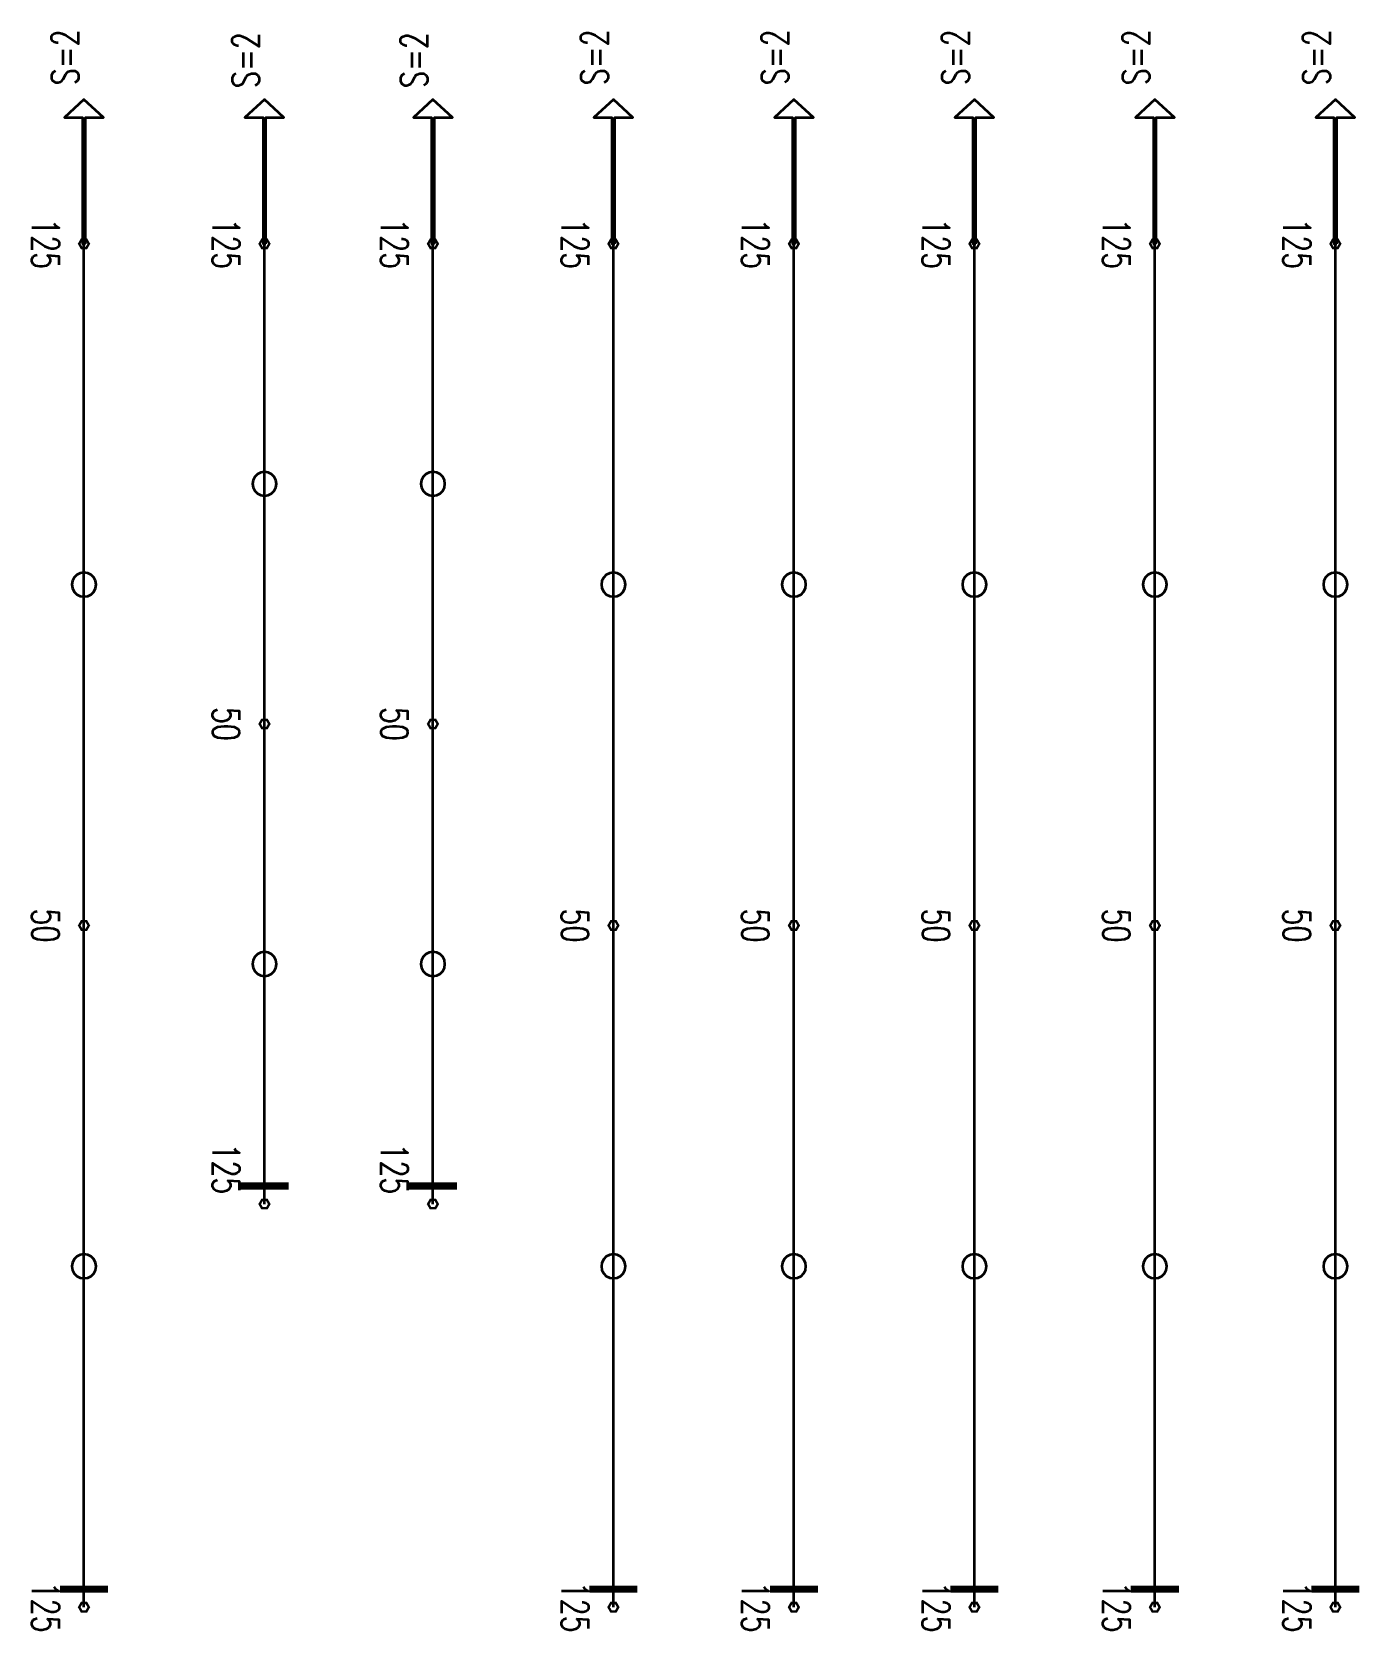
# Model space of a CAD drawing. Header units: millimetres. Extents: x 118516 to 588795, y -24154 to 50684.
# Drawn here: x 521368 to 532430, y 27610 to 40890 of the extents above; entities that cross this region are included whole.
import ezdxf

# ---------------------------------------------------------------- set-up
doc = ezdxf.new("R2010")
doc.units = ezdxf.units.MM
doc.layers.add('Current plane_Column', color=7, linetype='Continuous', true_color=0x4b00ff)
doc.layers.add('NDC_S-TENDON', color=6, linetype='Continuous', lineweight=35)
doc.layers.add('NDC_S_ANNO', color=7, linetype='Continuous', lineweight=20)
doc.styles.add('NDC_ANNO', font='', dxfattribs={"width": 0.8})
doc.styles.get('NDC_ANNO').set_extended_font_data('Dotum')

# ---------------------------------------------------------------- blocks, each defined once
blk = doc.blocks.new('HTB TDY')
at = {"layer": 'NDC_S-TENDON', "linetype": 'Continuous'}
for points, elevation in [([(13062, 29630), (13062, 30680), (13212, 30680), (13050, 30830), (12888, 30680), (13038, 30680), (13038, 29630)], 3575), ([(14562, 29630), (14562, 30680), (14712, 30680), (14550, 30830), (14388, 30680), (14538, 30680), (14538, 29630)], 3575), ([(15962, 29630), (15962, 30680), (16112, 30680), (15950, 30830), (15788, 30680), (15938, 30680), (15938, 29630)], 3575), ([(17462, 29630), (17462, 30680), (17612, 30680), (17450, 30830), (17288, 30680), (17438, 30680), (17438, 29630)], 3575), ([(18962, 29630), (18962, 30680), (19112, 30680), (18950, 30830), (18788, 30680), (18938, 30680), (18938, 29630)], 3575), ([(20462, 29630), (20462, 30680), (20612, 30680), (20450, 30830), (20288, 30680), (20438, 30680), (20438, 29630)], 3575), ([(21962, 29630), (21962, 30680), (22112, 30680), (21950, 30830), (21788, 30680), (21938, 30680), (21938, 29630)], 3575), ([(23462, 29630), (23462, 30680), (23612, 30680), (23450, 30830), (23288, 30680), (23438, 30680), (23438, 29630)], 3575), ([(14550, 27535), (14581, 27540), (14609, 27554), (14631, 27576), (14645, 27604), (14650, 27635), (14645, 27666), (14631, 27694), (14609, 27716), (14581, 27730), (14550, 27735), (14519, 27730), (14491, 27716), (14469, 27694), (14455, 27666), (14450, 27635), (14455, 27604), (14469, 27576), (14491, 27554), (14519, 27540), (14550, 27535)], 3532), ([(15950, 27535), (15981, 27540), (16009, 27554), (16031, 27576), (16045, 27604), (16050, 27635), (16045, 27666), (16031, 27694), (16009, 27716), (15981, 27730), (15950, 27735), (15919, 27730), (15891, 27716), (15869, 27694), (15855, 27666), (15850, 27635), (15855, 27604), (15869, 27576), (15891, 27554), (15919, 27540), (15950, 27535)], 3532), ([(13050, 26698), (13081, 26702), (13109, 26717), (13131, 26739), (13145, 26767), (13150, 26798), (13145, 26829), (13131, 26856), (13109, 26879), (13081, 26893), (13050, 26898), (13019, 26893), (12991, 26879), (12969, 26856), (12955, 26829), (12950, 26798), (12955, 26767), (12969, 26739), (12991, 26717), (13019, 26702), (13050, 26698)], 3532), ([(17450, 26698), (17481, 26702), (17509, 26717), (17531, 26739), (17545, 26767), (17550, 26798), (17545, 26829), (17531, 26856), (17509, 26879), (17481, 26893), (17450, 26898), (17419, 26893), (17391, 26879), (17369, 26856), (17355, 26829), (17350, 26798), (17355, 26767), (17369, 26739), (17391, 26717), (17419, 26702), (17450, 26698)], 3532), ([(18950, 26698), (18981, 26702), (19009, 26717), (19031, 26739), (19045, 26767), (19050, 26798), (19045, 26829), (19031, 26856), (19009, 26879), (18981, 26893), (18950, 26898), (18919, 26893), (18891, 26879), (18869, 26856), (18855, 26829), (18850, 26798), (18855, 26767), (18869, 26739), (18891, 26717), (18919, 26702), (18950, 26698)], 3532), ([(20450, 26698), (20481, 26702), (20509, 26717), (20531, 26739), (20545, 26767), (20550, 26798), (20545, 26829), (20531, 26856), (20509, 26879), (20481, 26893), (20450, 26898), (20419, 26893), (20391, 26879), (20369, 26856), (20355, 26829), (20350, 26798), (20355, 26767), (20369, 26739), (20391, 26717), (20419, 26702), (20450, 26698)], 3532), ([(21950, 26698), (21981, 26702), (22009, 26717), (22031, 26739), (22045, 26767), (22050, 26798), (22045, 26829), (22031, 26856), (22009, 26879), (21981, 26893), (21950, 26898), (21919, 26893), (21891, 26879), (21869, 26856), (21855, 26829), (21850, 26798), (21855, 26767), (21869, 26739), (21891, 26717), (21919, 26702), (21950, 26698)], 3532), ([(23450, 26698), (23481, 26702), (23509, 26717), (23531, 26739), (23545, 26767), (23550, 26798), (23545, 26829), (23531, 26856), (23509, 26879), (23481, 26893), (23450, 26898), (23419, 26893), (23391, 26879), (23369, 26856), (23355, 26829), (23350, 26798), (23355, 26767), (23369, 26739), (23391, 26717), (23419, 26702), (23450, 26698)], 3532), ([(14550, 23545), (14581, 23550), (14609, 23564), (14631, 23586), (14645, 23614), (14650, 23645), (14645, 23676), (14631, 23704), (14609, 23726), (14581, 23740), (14550, 23745), (14519, 23740), (14491, 23726), (14469, 23704), (14455, 23676), (14450, 23645), (14455, 23614), (14469, 23586), (14491, 23564), (14519, 23550), (14550, 23545)], 3532), ([(15950, 23545), (15981, 23550), (16009, 23564), (16031, 23586), (16045, 23614), (16050, 23645), (16045, 23676), (16031, 23704), (16009, 23726), (15981, 23740), (15950, 23745), (15919, 23740), (15891, 23726), (15869, 23704), (15855, 23676), (15850, 23645), (15855, 23614), (15869, 23586), (15891, 23564), (15919, 23550), (15950, 23545)], 3532), ([(13050, 21033), (13081, 21037), (13109, 21052), (13131, 21074), (13145, 21102), (13150, 21133), (13145, 21163), (13131, 21191), (13109, 21213), (13081, 21228), (13050, 21233), (13019, 21228), (12991, 21213), (12969, 21191), (12955, 21163), (12950, 21133), (12955, 21102), (12969, 21074), (12991, 21052), (13019, 21037), (13050, 21033)], 3532), ([(17450, 21033), (17481, 21037), (17509, 21052), (17531, 21074), (17545, 21102), (17550, 21133), (17545, 21163), (17531, 21191), (17509, 21213), (17481, 21228), (17450, 21233), (17419, 21228), (17391, 21213), (17369, 21191), (17355, 21163), (17350, 21133), (17355, 21102), (17369, 21074), (17391, 21052), (17419, 21037), (17450, 21033)], 3532), ([(18950, 21033), (18981, 21037), (19009, 21052), (19031, 21074), (19045, 21102), (19050, 21133), (19045, 21163), (19031, 21191), (19009, 21213), (18981, 21228), (18950, 21233), (18919, 21228), (18891, 21213), (18869, 21191), (18855, 21163), (18850, 21133), (18855, 21102), (18869, 21074), (18891, 21052), (18919, 21037), (18950, 21033)], 3532), ([(20450, 21033), (20481, 21037), (20509, 21052), (20531, 21074), (20545, 21102), (20550, 21133), (20545, 21163), (20531, 21191), (20509, 21213), (20481, 21228), (20450, 21233), (20419, 21228), (20391, 21213), (20369, 21191), (20355, 21163), (20350, 21133), (20355, 21102), (20369, 21074), (20391, 21052), (20419, 21037), (20450, 21033)], 3532), ([(21950, 21033), (21981, 21037), (22009, 21052), (22031, 21074), (22045, 21102), (22050, 21133), (22045, 21163), (22031, 21191), (22009, 21213), (21981, 21228), (21950, 21233), (21919, 21228), (21891, 21213), (21869, 21191), (21855, 21163), (21850, 21133), (21855, 21102), (21869, 21074), (21891, 21052), (21919, 21037), (21950, 21033)], 3532), ([(23450, 21033), (23481, 21037), (23509, 21052), (23531, 21074), (23545, 21102), (23550, 21133), (23545, 21163), (23531, 21191), (23509, 21213), (23481, 21228), (23450, 21233), (23419, 21228), (23391, 21213), (23369, 21191), (23355, 21163), (23350, 21133), (23355, 21102), (23369, 21074), (23391, 21052), (23419, 21037), (23450, 21033)], 3532)]:
    blk.add_lwpolyline(points, close=True, dxfattribs=dict(at, elevation=elevation))
for points, elevation in [([(13090, 29630, 20, 20, 0), (13070, 29665, 20, 20, 0), (13030, 29665, 20, 20, 0), (13010, 29630, 20, 20, 0), (13030, 29595, 20, 20, 0), (13070, 29595, 20, 20, 0)], 3575), ([(13090, 29630, 20, 20, 0), (13070, 29665, 20, 20, 0), (13030, 29665, 20, 20, 0), (13010, 29630, 20, 20, 0), (13030, 29595, 20, 20, 0), (13070, 29595, 20, 20, 0)], 3575), ([(14590, 29630, 20, 20, 0), (14570, 29665, 20, 20, 0), (14530, 29665, 20, 20, 0), (14510, 29630, 20, 20, 0), (14530, 29595, 20, 20, 0), (14570, 29595, 20, 20, 0)], 3575), ([(14590, 29630, 20, 20, 0), (14570, 29665, 20, 20, 0), (14530, 29665, 20, 20, 0), (14510, 29630, 20, 20, 0), (14530, 29595, 20, 20, 0), (14570, 29595, 20, 20, 0)], 3575), ([(15990, 29630, 20, 20, 0), (15970, 29665, 20, 20, 0), (15930, 29665, 20, 20, 0), (15910, 29630, 20, 20, 0), (15930, 29595, 20, 20, 0), (15970, 29595, 20, 20, 0)], 3575), ([(15990, 29630, 20, 20, 0), (15970, 29665, 20, 20, 0), (15930, 29665, 20, 20, 0), (15910, 29630, 20, 20, 0), (15930, 29595, 20, 20, 0), (15970, 29595, 20, 20, 0)], 3575), ([(17490, 29630, 20, 20, 0), (17470, 29665, 20, 20, 0), (17430, 29665, 20, 20, 0), (17410, 29630, 20, 20, 0), (17430, 29595, 20, 20, 0), (17470, 29595, 20, 20, 0)], 3575), ([(17490, 29630, 20, 20, 0), (17470, 29665, 20, 20, 0), (17430, 29665, 20, 20, 0), (17410, 29630, 20, 20, 0), (17430, 29595, 20, 20, 0), (17470, 29595, 20, 20, 0)], 3575), ([(18990, 29630, 20, 20, 0), (18970, 29665, 20, 20, 0), (18930, 29665, 20, 20, 0), (18910, 29630, 20, 20, 0), (18930, 29595, 20, 20, 0), (18970, 29595, 20, 20, 0)], 3575), ([(18990, 29630, 20, 20, 0), (18970, 29665, 20, 20, 0), (18930, 29665, 20, 20, 0), (18910, 29630, 20, 20, 0), (18930, 29595, 20, 20, 0), (18970, 29595, 20, 20, 0)], 3575), ([(20490, 29630, 20, 20, 0), (20470, 29665, 20, 20, 0), (20430, 29665, 20, 20, 0), (20410, 29630, 20, 20, 0), (20430, 29595, 20, 20, 0), (20470, 29595, 20, 20, 0)], 3575), ([(20490, 29630, 20, 20, 0), (20470, 29665, 20, 20, 0), (20430, 29665, 20, 20, 0), (20410, 29630, 20, 20, 0), (20430, 29595, 20, 20, 0), (20470, 29595, 20, 20, 0)], 3575), ([(21990, 29630, 20, 20, 0), (21970, 29665, 20, 20, 0), (21930, 29665, 20, 20, 0), (21910, 29630, 20, 20, 0), (21930, 29595, 20, 20, 0), (21970, 29595, 20, 20, 0)], 3575), ([(21990, 29630, 20, 20, 0), (21970, 29665, 20, 20, 0), (21930, 29665, 20, 20, 0), (21910, 29630, 20, 20, 0), (21930, 29595, 20, 20, 0), (21970, 29595, 20, 20, 0)], 3575), ([(23490, 29630, 20, 20, 0), (23470, 29665, 20, 20, 0), (23430, 29665, 20, 20, 0), (23410, 29630, 20, 20, 0), (23430, 29595, 20, 20, 0), (23470, 29595, 20, 20, 0)], 3575), ([(23490, 29630, 20, 20, 0), (23470, 29665, 20, 20, 0), (23430, 29665, 20, 20, 0), (23410, 29630, 20, 20, 0), (23430, 29595, 20, 20, 0), (23470, 29595, 20, 20, 0)], 3575), ([(14590, 25640, 20, 20, 0), (14570, 25675, 20, 20, 0), (14530, 25675, 20, 20, 0), (14510, 25640, 20, 20, 0), (14530, 25605, 20, 20, 0), (14570, 25605, 20, 20, 0)], 3500), ([(14590, 25640, 20, 20, 0), (14570, 25675, 20, 20, 0), (14530, 25675, 20, 20, 0), (14510, 25640, 20, 20, 0), (14530, 25605, 20, 20, 0), (14570, 25605, 20, 20, 0)], 3500), ([(15990, 25640, 20, 20, 0), (15970, 25675, 20, 20, 0), (15930, 25675, 20, 20, 0), (15910, 25640, 20, 20, 0), (15930, 25605, 20, 20, 0), (15970, 25605, 20, 20, 0)], 3500), ([(15990, 25640, 20, 20, 0), (15970, 25675, 20, 20, 0), (15930, 25675, 20, 20, 0), (15910, 25640, 20, 20, 0), (15930, 25605, 20, 20, 0), (15970, 25605, 20, 20, 0)], 3500), ([(13090, 23965, 20, 20, 0), (13070, 24000, 20, 20, 0), (13030, 24000, 20, 20, 0), (13010, 23965, 20, 20, 0), (13030, 23930, 20, 20, 0), (13070, 23930, 20, 20, 0)], 3500), ([(13090, 23965, 20, 20, 0), (13070, 24000, 20, 20, 0), (13030, 24000, 20, 20, 0), (13010, 23965, 20, 20, 0), (13030, 23930, 20, 20, 0), (13070, 23930, 20, 20, 0)], 3500), ([(17490, 23965, 20, 20, 0), (17470, 24000, 20, 20, 0), (17430, 24000, 20, 20, 0), (17410, 23965, 20, 20, 0), (17430, 23930, 20, 20, 0), (17470, 23930, 20, 20, 0)], 3500), ([(17490, 23965, 20, 20, 0), (17470, 24000, 20, 20, 0), (17430, 24000, 20, 20, 0), (17410, 23965, 20, 20, 0), (17430, 23930, 20, 20, 0), (17470, 23930, 20, 20, 0)], 3500), ([(18990, 23965, 20, 20, 0), (18970, 24000, 20, 20, 0), (18930, 24000, 20, 20, 0), (18910, 23965, 20, 20, 0), (18930, 23930, 20, 20, 0), (18970, 23930, 20, 20, 0)], 3500), ([(18990, 23965, 20, 20, 0), (18970, 24000, 20, 20, 0), (18930, 24000, 20, 20, 0), (18910, 23965, 20, 20, 0), (18930, 23930, 20, 20, 0), (18970, 23930, 20, 20, 0)], 3500), ([(20490, 23965, 20, 20, 0), (20470, 24000, 20, 20, 0), (20430, 24000, 20, 20, 0), (20410, 23965, 20, 20, 0), (20430, 23930, 20, 20, 0), (20470, 23930, 20, 20, 0)], 3500), ([(20490, 23965, 20, 20, 0), (20470, 24000, 20, 20, 0), (20430, 24000, 20, 20, 0), (20410, 23965, 20, 20, 0), (20430, 23930, 20, 20, 0), (20470, 23930, 20, 20, 0)], 3500), ([(21990, 23965, 20, 20, 0), (21970, 24000, 20, 20, 0), (21930, 24000, 20, 20, 0), (21910, 23965, 20, 20, 0), (21930, 23930, 20, 20, 0), (21970, 23930, 20, 20, 0)], 3500), ([(21990, 23965, 20, 20, 0), (21970, 24000, 20, 20, 0), (21930, 24000, 20, 20, 0), (21910, 23965, 20, 20, 0), (21930, 23930, 20, 20, 0), (21970, 23930, 20, 20, 0)], 3500), ([(23490, 23965, 20, 20, 0), (23470, 24000, 20, 20, 0), (23430, 24000, 20, 20, 0), (23410, 23965, 20, 20, 0), (23430, 23930, 20, 20, 0), (23470, 23930, 20, 20, 0)], 3500), ([(23490, 23965, 20, 20, 0), (23470, 24000, 20, 20, 0), (23430, 24000, 20, 20, 0), (23410, 23965, 20, 20, 0), (23430, 23930, 20, 20, 0), (23470, 23930, 20, 20, 0)], 3500), ([(14590, 21650, 20, 20, 0), (14570, 21685, 20, 20, 0), (14530, 21685, 20, 20, 0), (14510, 21650, 20, 20, 0), (14530, 21615, 20, 20, 0), (14570, 21615, 20, 20, 0)], 3575), ([(14590, 21650, 20, 20, 0), (14570, 21685, 20, 20, 0), (14530, 21685, 20, 20, 0), (14510, 21650, 20, 20, 0), (14530, 21615, 20, 20, 0), (14570, 21615, 20, 20, 0)], 3575), ([(15990, 21650, 20, 20, 0), (15970, 21685, 20, 20, 0), (15930, 21685, 20, 20, 0), (15910, 21650, 20, 20, 0), (15930, 21615, 20, 20, 0), (15970, 21615, 20, 20, 0)], 3575), ([(15990, 21650, 20, 20, 0), (15970, 21685, 20, 20, 0), (15930, 21685, 20, 20, 0), (15910, 21650, 20, 20, 0), (15930, 21615, 20, 20, 0), (15970, 21615, 20, 20, 0)], 3575), ([(13090, 18300, 20, 20, 0), (13070, 18335, 20, 20, 0), (13030, 18335, 20, 20, 0), (13010, 18300, 20, 20, 0), (13030, 18265, 20, 20, 0), (13070, 18265, 20, 20, 0)], 3575), ([(13090, 18300, 20, 20, 0), (13070, 18335, 20, 20, 0), (13030, 18335, 20, 20, 0), (13010, 18300, 20, 20, 0), (13030, 18265, 20, 20, 0), (13070, 18265, 20, 20, 0)], 3575), ([(17490, 18300, 20, 20, 0), (17470, 18335, 20, 20, 0), (17430, 18335, 20, 20, 0), (17410, 18300, 20, 20, 0), (17430, 18265, 20, 20, 0), (17470, 18265, 20, 20, 0)], 3575), ([(17490, 18300, 20, 20, 0), (17470, 18335, 20, 20, 0), (17430, 18335, 20, 20, 0), (17410, 18300, 20, 20, 0), (17430, 18265, 20, 20, 0), (17470, 18265, 20, 20, 0)], 3575), ([(18990, 18300, 20, 20, 0), (18970, 18335, 20, 20, 0), (18930, 18335, 20, 20, 0), (18910, 18300, 20, 20, 0), (18930, 18265, 20, 20, 0), (18970, 18265, 20, 20, 0)], 3575), ([(18990, 18300, 20, 20, 0), (18970, 18335, 20, 20, 0), (18930, 18335, 20, 20, 0), (18910, 18300, 20, 20, 0), (18930, 18265, 20, 20, 0), (18970, 18265, 20, 20, 0)], 3575), ([(20490, 18300, 20, 20, 0), (20470, 18335, 20, 20, 0), (20430, 18335, 20, 20, 0), (20410, 18300, 20, 20, 0), (20430, 18265, 20, 20, 0), (20470, 18265, 20, 20, 0)], 3575), ([(20490, 18300, 20, 20, 0), (20470, 18335, 20, 20, 0), (20430, 18335, 20, 20, 0), (20410, 18300, 20, 20, 0), (20430, 18265, 20, 20, 0), (20470, 18265, 20, 20, 0)], 3575), ([(21990, 18300, 20, 20, 0), (21970, 18335, 20, 20, 0), (21930, 18335, 20, 20, 0), (21910, 18300, 20, 20, 0), (21930, 18265, 20, 20, 0), (21970, 18265, 20, 20, 0)], 3575), ([(21990, 18300, 20, 20, 0), (21970, 18335, 20, 20, 0), (21930, 18335, 20, 20, 0), (21910, 18300, 20, 20, 0), (21930, 18265, 20, 20, 0), (21970, 18265, 20, 20, 0)], 3575), ([(23490, 18300, 20, 20, 0), (23470, 18335, 20, 20, 0), (23430, 18335, 20, 20, 0), (23410, 18300, 20, 20, 0), (23430, 18265, 20, 20, 0), (23470, 18265, 20, 20, 0)], 3575), ([(23490, 18300, 20, 20, 0), (23470, 18335, 20, 20, 0), (23430, 18335, 20, 20, 0), (23410, 18300, 20, 20, 0), (23430, 18265, 20, 20, 0), (23470, 18265, 20, 20, 0)], 3575)]:
    blk.add_lwpolyline(points, format="xyseb", close=True, dxfattribs=dict(at, elevation=elevation))
at = {"layer": 'NDC_S-TENDON', "linetype": 'Continuous', "elevation": 3575}
for points in [[(14350, 21800, 60, 60, 0), (14750, 21800, 60, 60, 0)], [(15750, 21800, 60, 60, 0), (16150, 21800, 60, 60, 0)], [(12850, 18450, 60, 60, 0), (13250, 18450, 60, 60, 0)], [(17250, 18450, 60, 60, 0), (17650, 18450, 60, 60, 0)], [(18750, 18450, 60, 60, 0), (19150, 18450, 60, 60, 0)], [(20250, 18450, 60, 60, 0), (20650, 18450, 60, 60, 0)], [(21750, 18450, 60, 60, 0), (22150, 18450, 60, 60, 0)], [(23250, 18450, 60, 60, 0), (23650, 18450, 60, 60, 0)]]:
    blk.add_lwpolyline(points, format="xyseb", dxfattribs=at)
at = {"layer": 'NDC_S-TENDON', "linetype": 'Continuous'}
for points in [[(13050, 18300, 3575), (13050, 19055, 3572), (13050, 19811, 3562), (13050, 20566, 3545), (13050, 21699, 3520), (13050, 22832, 3505), (13050, 23965, 3500), (13050, 25098, 3505), (13050, 26231, 3520), (13050, 27364, 3545), (13050, 28119, 3562), (13050, 28875, 3572), (13050, 29630, 3575)], [(14550, 21650, 3575), (14550, 22182, 3572), (14550, 22714, 3562), (14550, 23246, 3545), (14550, 24044, 3520), (14550, 24842, 3505), (14550, 25640, 3500), (14550, 26438, 3505), (14550, 27236, 3520), (14550, 28034, 3545), (14550, 28566, 3562), (14550, 29098, 3572), (14550, 29630, 3575)], [(15950, 21650, 3575), (15950, 22182, 3572), (15950, 22714, 3562), (15950, 23246, 3545), (15950, 24044, 3520), (15950, 24842, 3505), (15950, 25640, 3500), (15950, 26438, 3505), (15950, 27236, 3520), (15950, 28034, 3545), (15950, 28566, 3562), (15950, 29098, 3572), (15950, 29630, 3575)], [(17450, 18300, 3575), (17450, 19055, 3572), (17450, 19811, 3562), (17450, 20566, 3545), (17450, 21699, 3520), (17450, 22832, 3505), (17450, 23965, 3500), (17450, 25098, 3505), (17450, 26231, 3520), (17450, 27364, 3545), (17450, 28119, 3562), (17450, 28875, 3572), (17450, 29630, 3575)], [(18950, 18300, 3575), (18950, 19055, 3572), (18950, 19811, 3562), (18950, 20566, 3545), (18950, 21699, 3520), (18950, 22832, 3505), (18950, 23965, 3500), (18950, 25098, 3505), (18950, 26231, 3520), (18950, 27364, 3545), (18950, 28119, 3562), (18950, 28875, 3572), (18950, 29630, 3575)], [(20450, 18300, 3575), (20450, 19055, 3572), (20450, 19811, 3562), (20450, 20566, 3545), (20450, 21699, 3520), (20450, 22832, 3505), (20450, 23965, 3500), (20450, 25098, 3505), (20450, 26231, 3520), (20450, 27364, 3545), (20450, 28119, 3562), (20450, 28875, 3572), (20450, 29630, 3575)], [(21950, 18300, 3575), (21950, 19055, 3572), (21950, 19811, 3562), (21950, 20566, 3545), (21950, 21699, 3520), (21950, 22832, 3505), (21950, 23965, 3500), (21950, 25098, 3505), (21950, 26231, 3520), (21950, 27364, 3545), (21950, 28119, 3562), (21950, 28875, 3572), (21950, 29630, 3575)], [(23450, 18300, 3575), (23450, 19055, 3572), (23450, 19811, 3562), (23450, 20566, 3545), (23450, 21699, 3520), (23450, 22832, 3505), (23450, 23965, 3500), (23450, 25098, 3505), (23450, 26231, 3520), (23450, 27364, 3545), (23450, 28119, 3562), (23450, 28875, 3572), (23450, 29630, 3575)]]:
    blk.add_polyline3d(points, dxfattribs=at)
at = {"layer": 'NDC_S_ANNO', "linetype": 'Continuous', "char_height": 225, "attachment_point": 5, "line_spacing_factor": 0.75, "style": 'NDC_ANNO'}
for s, insert, rotation in [('\\FSTANDARD.shx;S=2', (12893, 31180, 3700), 90), ('\\FSTANDARD.shx;S=2', (14393, 31157, 3700), 90), ('\\FSTANDARD.shx;S=2', (15793, 31157, 3700), 90), ('\\FSTANDARD.shx;S=2', (17293, 31180, 3700), 90), ('\\FSTANDARD.shx;S=2', (18793, 31180, 3700), 90), ('\\FSTANDARD.shx;S=2', (20293, 31180, 3700), 90), ('\\FSTANDARD.shx;S=2', (21793, 31180, 3700), 90), ('\\FSTANDARD.shx;S=2', (23293, 31180, 3700), 90), ('\\FSTANDARD.shx;125', (12730, 29630, 3575), 270), ('\\FSTANDARD.shx;125', (14230, 29630, 3575), 270), ('\\FSTANDARD.shx;125', (15630, 29630, 3575), 270), ('\\FSTANDARD.shx;125', (17130, 29630, 3575), 270), ('\\FSTANDARD.shx;125', (18630, 29630, 3575), 270), ('\\FSTANDARD.shx;125', (20130, 29630, 3575), 270), ('\\FSTANDARD.shx;125', (21630, 29630, 3575), 270), ('\\FSTANDARD.shx;125', (23130, 29630, 3575), 270), ('\\FSTANDARD.shx;50', (14230, 25640, 3500), 270), ('\\FSTANDARD.shx;50', (15630, 25640, 3500), 270), ('\\FSTANDARD.shx;50', (12730, 23965, 3500), 270), ('\\FSTANDARD.shx;50', (17130, 23965, 3500), 270), ('\\FSTANDARD.shx;50', (18630, 23965, 3500), 270), ('\\FSTANDARD.shx;50', (20130, 23965, 3500), 270), ('\\FSTANDARD.shx;50', (21630, 23965, 3500), 270), ('\\FSTANDARD.shx;50', (23130, 23965, 3500), 270), ('\\FSTANDARD.shx;125', (14230, 21942, 3575), 270), ('\\FSTANDARD.shx;125', (15630, 21942, 3575), 270), ('\\FSTANDARD.shx;125', (12730, 18300, 3575), 270), ('\\FSTANDARD.shx;125', (17130, 18300, 3575), 270), ('\\FSTANDARD.shx;125', (18630, 18300, 3575), 270), ('\\FSTANDARD.shx;125', (20130, 18300, 3575), 270), ('\\FSTANDARD.shx;125', (21630, 18300, 3575), 270), ('\\FSTANDARD.shx;125', (23130, 18300, 3575), 270)]:
    blk.add_mtext(s, dxfattribs=dict(at, insert=insert, rotation=rotation))

msp = doc.modelspace()

# ---------------------------------------------------------------- block references
at = {"layer": 'Current plane_Column'}
msp.add_blockref('HTB TDY', (508750, 9500), dxfattribs=at)

doc.saveas('drawing.dxf')
